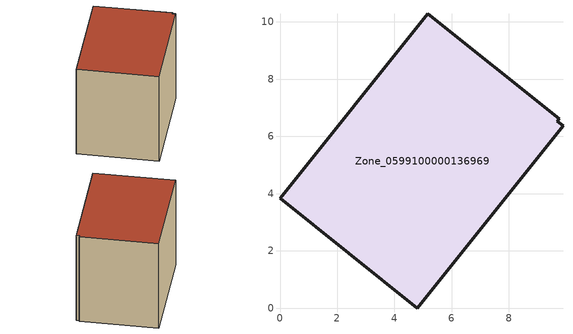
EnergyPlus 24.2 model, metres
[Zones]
Zone_0599100000136969
 floor ground (C_G): 9.76,6.62 9.69,6.53 9.89,6.37 4.8,0 0,3.83 5.16,10.28 z0.56
 wall outside (C_F): 9.76,6.62 5.16,10.28 0,3.83 4.8,0 9.89,6.37 9.69,6.53 9.76,6.62 z0.56:8.05
 roof outside (C_R): 9.69,6.53 9.76,6.62 5.16,10.28 0,3.83 4.8,0 9.89,6.37 z8.05
[BUILDING]
Pand.0599100000136969: North Axis=0; Terrain=City; Loads Convergence Tolerance Value=0.04; Temperature Convergence Tolerance Value=0.4; Solar Distribution=FullExterior; Maximum Number of Warmup Days=25; Minimum Number of Warmup Days=1
[Site:Location]
Rotterdam.The.Hague.AP_ZH_NLD Design_Conditions: Latitude=51.96; Longitude=4.45; Time Zone=1; Elevation=-4.5
[SITE:GROUNDTEMPERATURE:BUILDINGSURFACE]
18, 18, 18, 18, 18, 18, 18, 18, 18, 18, 18, 18
[MATERIAL] Thermal Absorptance=0.9; Solar Absorptance=0.7; Visible Absorptance=0.7
Name | Roughness | Thickness | Conductivity | Density | Specific Heat
G.TI.1965-1974 | MediumSmooth | 0.15 | 0.882353 | 540 | 1210
F.TI.1965-1974 | Rough | 0.3 | 0.697674 | 1920 | 840
R.TI.1965-1974 | MediumRough | 0.2 | 0.232558 | 1500 | 1000
[CONSTRUCTION]
C_G: G.TI.1965-1974
C_F: F.TI.1965-1974
C_R: R.TI.1965-1974
[ZONE]
Zone_0599100000136969: Type=1; Multiplier=1; Ceiling Height=Autocalculate; Volume=Autocalculate; Floor Area=autocalculate; Part of Total Floor Area=Yes
[ZONEINFILTRATION:DESIGNFLOWRATE]
Infil_Zone_0599100000136969: Zone or ZoneList or Space or SpaceList=Zone_0599100000136969; Schedule=AlwaysOn; Design Flow Rate Calculation Method=Flow/Area; Flow Rate per Floor Area=0.003; Constant Term Coefficient=1; Temperature Term Coefficient=0; Velocity Term Coefficient=0; Velocity Squared Term Coefficient=0
[HVACTEMPLATE:ZONE:IDEALLOADSAIRSYSTEM]
Zone_0599100000136969: Maximum Heating Supply Air Temperature=50; Minimum Cooling Supply Air Temperature=13; Maximum Heating Supply Air Humidity Ratio=0.0156; Minimum Cooling Supply Air Humidity Ratio=0.0077; Heating Limit=NoLimit; Cooling Limit=NoLimit; Dehumidification Control Type=ConstantSensibleHeatRatio; Cooling Sensible Heat Ratio=0.7; Dehumidification Setpoint=60; Humidification Control Type=None; Humidification Setpoint=30; Outdoor Air Method=None; Outdoor Air Flow Rate per Person=0.00944; Outdoor Air Flow Rate per Zone Floor Area=0; Outdoor Air Flow Rate per Zone=0; Demand Controlled Ventilation Type=None; Outdoor Air Economizer Type=NoEconomizer; Heat Recovery Type=None; Sensible Heat Recovery Effectiveness=0.7; Latent Heat Recovery Effectiveness=0.65
[ZONECONTROL:THERMOSTAT]
ThermostatControl_Zone_0599100000136969: Zone or ZoneList=Zone_0599100000136969; Control Type Schedule=DualSetpointControlType; Control 1=Thermostat_Zone_0599100000136969; Temperature Difference Between Cutout And Setpoint=0
[THERMOSTATSETPOINT:DUALSETPOINT]
Thermostat_Zone_0599100000136969: Heating Setpoint Temperature Schedule=HeatingSetpoint_Zone_0599100000136969; Cooling Setpoint Temperature Schedule=CoolingSetpoint_Zone_0599100000136969
[SCHEDULE:COMPACT]
HeatingSetpoint_Zone_0599100000136969: Through: 12/31, For: AllDays, Until: 24:00, 21
CoolingSetpoint_Zone_0599100000136969: Through: 12/31, For: AllDays, Until: 24:00, 24
DualSetpointControlType: Through: 12/31, For: AllDays, Until: 24:00, 4
AlwaysOn: Through: 12/31, For: AllDays, Until: 24:00, 1
